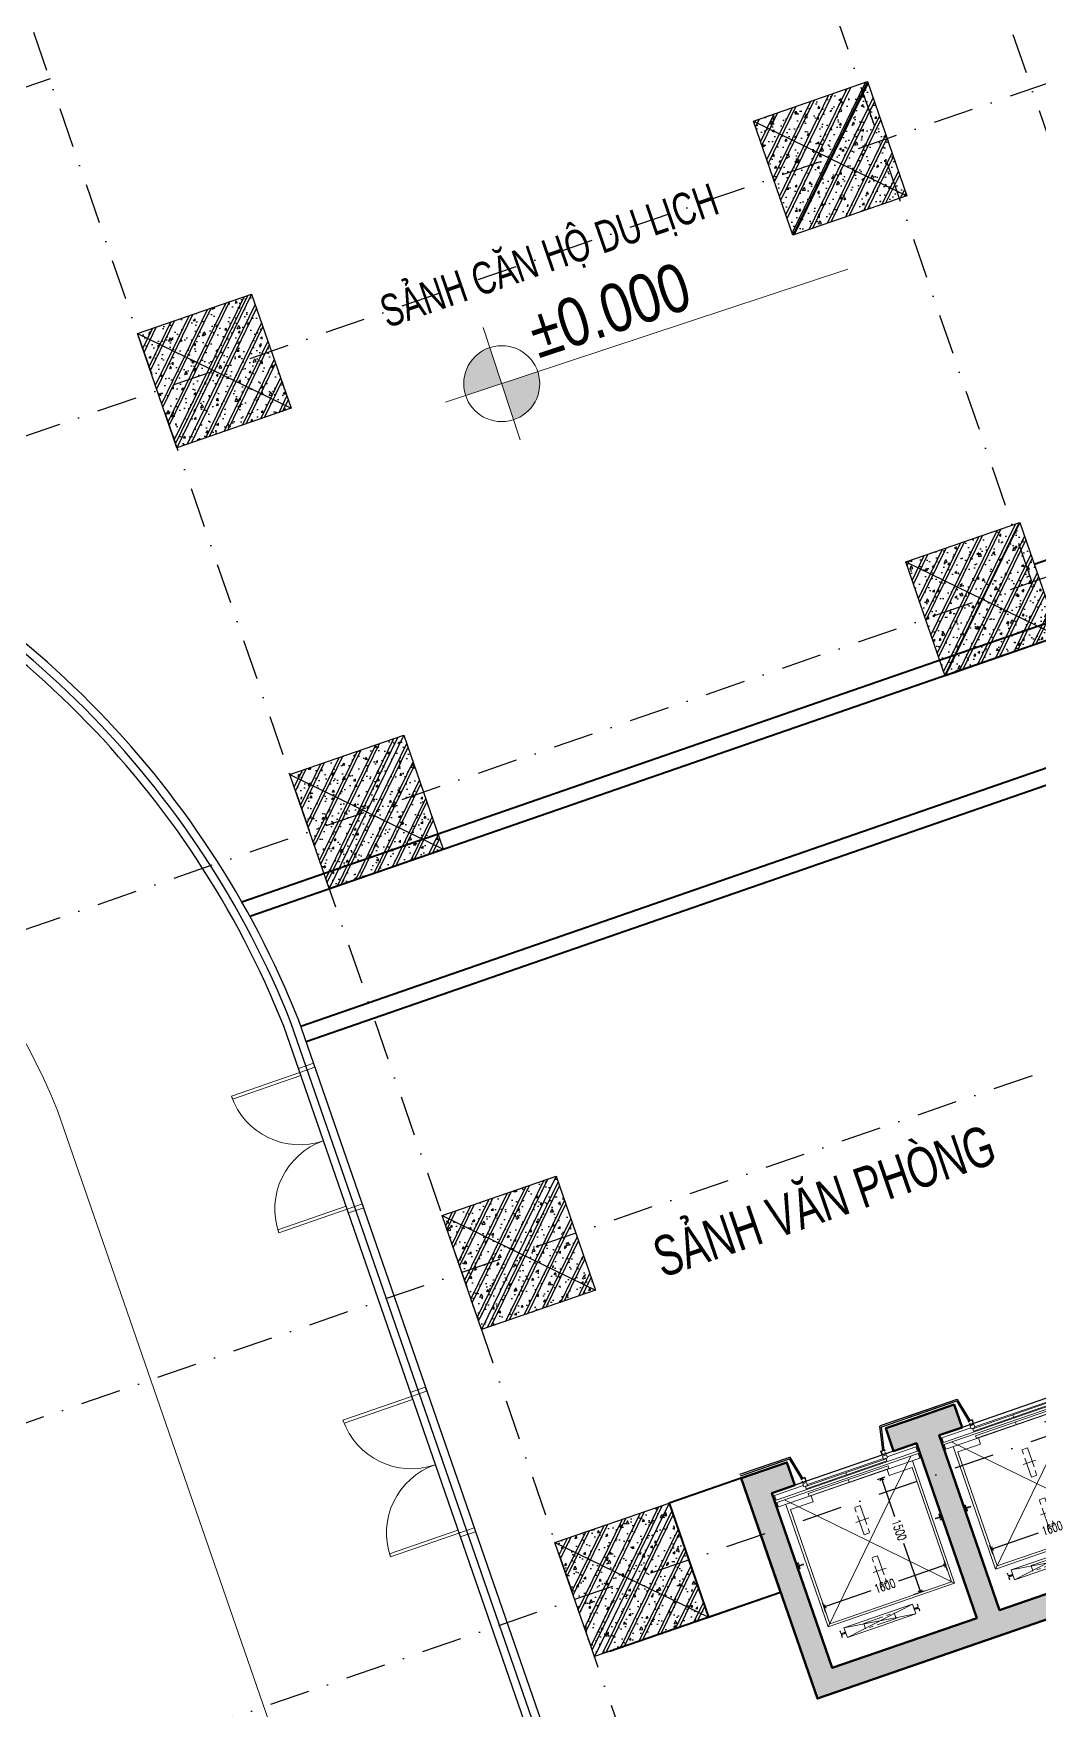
# Model space of a CAD drawing. Header units: millimetres. Extents: x -1534340 to 1713810, y -1348191 to 1114081.
# Drawn here: x 1502419 to 1514912, y -327559 to -306721 of the extents above; entities that cross this region are included whole.
import ezdxf
from ezdxf.enums import TextEntityAlignment as Align

# ---------------------------------------------------------------- set-up
doc = ezdxf.new("R2010")
doc.units = ezdxf.units.MM
doc.header["$LTSCALE"] = 100
doc.header["$PDMODE"] = 32
doc.header["$PDSIZE"] = 2.5
for name, pattern in [('xref.asix of  podium$0$xref.asix of  podium$0$DASHDOT', [1, 0.5, -0.25, 0, -0.25]), ('Xref.Asix of Basement B2$0$HIDDEN', [0.375, 0.25, -0.125]), ('Xref_ST_MBDV Cot vach 30.7.2022$0$CENTERX2', [4, 2.5, -0.5, 0.5, -0.5]), ('Xref_ST_MBDV Cot vach 30.7.2022$0$HIDDEN', [0.375, 0.25, -0.125]), ('Xref_ST_MBDV Cot vach 30.7.2022$0$PHANTOMX2', [5, 2.5, -0.5, 0.5, -0.5, 0.5, -0.5])]:
    doc.linetypes.add(name, pattern=pattern)
for name, color, linetype, lineweight in [('A-DOOR', 1, 'Continuous', 9), ('KT-Chu viet', 255, 'Continuous', 20), ('KT-Ghi chu', 26, 'Continuous', 15), ('KT-Net cat', 1, 'Continuous', 40), ('KT-Net thay', 7, 'Continuous', 15), ('ST_MBDV Cot vach 220805$0$Xref_ST_MBDV Cot vach 30.7.2022$0$KT-Net cot vach', 6, 'Continuous', 50), ('Xref_ST_MBDV Cot vach 30.7.2022$0$KT-Noi that', 36, 'Continuous', 9)]:
    doc.layers.add(name, color=color, linetype=linetype, lineweight=lineweight)
for name, color, linetype in [('A-GLAZ', 135, 'Continuous'), ('ccu12-Manh', 8, 'Continuous'), ('KT-Hatch', 251, 'Continuous'), ('KT-Kich thuoc', 9, 'Continuous'), ('TNG', 50, 'Continuous'), ('xref.asix of  podium$0$xref.asix of  podium$0$KC2-DIM', 251, 'Continuous'), ('xref.asix of  podium$0$xref.asix of  podium$0$KT-Kich thuoc', 9, 'Continuous'), ('xref.asix of  podium$0$xref.asix of  podium$0$KT-Luoi truc South Tower', 8, 'xref.asix of  podium$0$xref.asix of  podium$0$DASHDOT'), ('xref.asix of  podium$0$xref.asix of  podium$0$KT-Net cot vach', 6, 'Continuous'), ('Xref_ST_MBDV Cot vach 30.7.2022$0$KT-Net manh', 139, 'Continuous')]:
    doc.layers.add(name, color=color, linetype=linetype)
doc.layers.add('Xref.Asix of Basement B2$0$KT-Chi gioi XD', color=7, linetype='Xref.Asix of Basement B2$0$HIDDEN', true_color=0x0066cc)
doc.styles.add('font unicode ccu', font='arial.ttf')
doc.styles.add('Xref_ST_MBDV Cot vach 30.7.2022$0$Arial', font='arial.ttf', dxfattribs={"width": 0.7})
doc.styles.add('Xref_ST_MBDV Cot vach 30.7.2022$0$DIM', font='vnsimli.shx', dxfattribs={"width": 0.7})
doc.dimstyles.new('Xref_ST_MBDV Cot vach 30.7.2022$0$CCU 1-100 A1', dxfattribs={"dimscale": 100, "dimtxt": 2.2, "dimasz": 1, "dimexe": 1, "dimexo": 0, "dimgap": 1, "dimtad": 1, "dimdec": 0, "dimdsep": 46, "dimtxsty": 'Xref_ST_MBDV Cot vach 30.7.2022$0$DIM', "dimblk1": 'Xref_ST_MBDV Cot vach 30.7.2022$0$_ARCHTICK', "dimblk2": 'Xref_ST_MBDV Cot vach 30.7.2022$0$_ARCHTICK', "dimsah": 1, "dimcen": 0, "dimdle": 1, "dimclrd": 256, "dimclre": 256, "dimclrt": 31, "dimadec": 0, "dimazin": 0, "dimtfac": 1, "dimtdec": 0, "dimtix": 1, "dimtmove": 2, "dimatfit": 3, "dimldrblk": 'Xref_ST_MBDV Cot vach 30.7.2022$0$_ARCHTICK', "dimfxl": 8, "dimtolj": 1, "dimarcsym": 0})

# ---------------------------------------------------------------- blocks, each defined once
blk = doc.blocks.new('*U2802')
h = blk.add_hatch()
h.set_pattern_fill('VATLIEU04', color=250, scale=40, style=0, pattern_type=2)
h.set_pattern_definition([(49.99999999999999, (550, -550), (286.9040730403014, -25.10085399303804), [30, -330]), (355, (550, -550), (-55.50053344520001, 300.8768534800047), [24, -264]), (100.4514, (573.908672, -552.091736), (231.4037526856086, 275.7758168243814), [25.496076, -280.4568448]), (46.18420000000001, (550, -470), (426.8964194502578, -66.20760573160723), [45, -495]), (96.6356, (585.574698, -475.5173228), (373.8650822194813, 389.6471483601767), [38.2441152, -420.6852]), (351.1842, (550, -470), (373.8647780534509, 389.6474403701299), [36, -396]), (21, (590, -490), (238.7628208473847, -161.0475562661355), [30, -330]), (326.0000000000001, (590, -490), (97.32613276863269, 290.0600180187412), [24, -264]), (71.4514, (609.8968932, -503.4206424), (336.089051432596, 129.012198683981), [25.496076, -280.4568448]), (37.50000000000001, (550, -550), (4.863942126916267, 133.1575415325246), [0, -260.8, 0, -268, 0, -265]), (7.499999999999999, (550, -550), (105.2278149768594, 157.7646847529441), [0, -152.8, 0, -254.8, 0, -101]), (327.5, (460.8, -550), (213.5289744689636, -9.021948693751902), [0, -100, 0, -312, 0, -414]), (317.5, (420.8, -550), (233.2744677369545, 40.04199293292709), [0, -130, 0, -207.2, 0, -294]), (45, (550, -550), (-120.2081528017131, 120.2081528017131), []), (45, (550, -501), (-120.2081528017131, 120.2081528017131), [])])
h.paths.add_polyline_path([(-475, 475), (1025, 475), (1025, -1025), (-475, -1025)])
at = {"color": 6, "ltscale": 0.25}
blk.add_lwpolyline([(-475, 475), (1025, 475), (1025, -1025), (-475, -1025)], close=True, dxfattribs=at)
at = {"layer": 'Defpoints', "linetype": 'ByBlock', "ltscale": 30}
for p, q in [((1025, 475), (-475, -1025)), ((-475, 475), (1025, -1025))]:
    blk.add_line(p, q, dxfattribs=at)
blk = doc.blocks.new('xref.asix of  podium$0$xref.asix of  podium$0$MBCot-PN-flat-22')
at = {"layer": 'xref.asix of  podium$0$xref.asix of  podium$0$KT-Net cot vach', "rotation": 19.04713795399666}
for p in [(52528.3070806358, -8127.582378235413), (44871.77863357961, -10770.98449936137), (54421.11356029846, -13610.03471551579), (46764.58505200967, -16253.43685778172), (48657.39082273655, -21735.88943982054), (50060.67898756824, -25800.46596468042)]:
    blk.add_blockref('*U2802', p, dxfattribs=at)
blk = doc.blocks.new('xref.asix of  podium$0$xref.asix of  podium$0$Asix South Tower')
at = {"layer": 'xref.asix of  podium$0$xref.asix of  podium$0$KT-Luoi truc South Tower', "ltscale": 10}
for p, q in [((-61527.3740898408, 64693.74860747019), (-45306.53241187707, 17710.6071354025)), ((-63417.87490314804, 64041.0567392162), (-47197.03322518431, 17057.9152671484)), ((-72397.7537663579, 60940.77036500885), (-54303.13568301871, 8530.296362129506)), ((-37736.78259606101, 39354.25279267691), (-105450.5498458836, 15976.20623329247)), ((-63379.59196258523, 34838.60071623721), (-106788.5681758225, 19851.73290062346)), ((-37735.1456662789, 33218.88260197092), (-103274.1683006845, 10591.65765681572)), ((-47391.33219251409, 23749.16203775594), (-101381.3618817553, 5109.205298567424)), ((-45988.04467573389, 19684.58528915676), (-99978.07436427288, 1044.628550210968))]:
    blk.add_line(p, q, dxfattribs=at)
blk = doc.blocks.new('double door')
at = {"elevation": 1.315694793252246e-06}
for points in [[(550101.1788338679, 384064.7847221419), (550101.1788338679, 384014.7847221419), (549901.1788338684, 384014.7847221401), (549901.1788338684, 384064.7847221401)], [(549901.1788338684, 384014.7847221401), (549001.1788338684, 384014.7847221401), (549001.1788338684, 383974.7847221401), (549901.1788338684, 383974.7847221401)], [(549901.1788338684, 382214.7847221401), (549001.1788338684, 382214.7847221401), (549001.1788338684, 382254.7847221401), (549901.1788338684, 382254.7847221401)], [(550101.1788338679, 382164.7847221401), (550101.1788338679, 382214.7847221401), (549901.1788338684, 382214.7847221401), (549901.1788338684, 382164.7847221401)]]:
    blk.add_lwpolyline(points, close=True, dxfattribs=at)
at = {"color": 8}
for centre, start, end in [((549901.1788338684, 384014.7847221401, 1.315694793252246e-06), 180, 270), ((549901.1788338684, 382214.7847221401, 1.315694793252246e-06), 90, 180)]:
    blk.add_arc(centre, 900, start, end, dxfattribs=at)
blk = doc.blocks.new('Xref_ST_MBDV Cot vach 30.7.2022$0$_Open90')
at = {"color": 0, "linetype": 'ByBlock', "lineweight": -2}
for p, q in [((0, 0), (-1, 0)), ((-0.5, 0.5), (0, 0)), ((0, 0), (-0.5, -0.5))]:
    blk.add_line(p, q, dxfattribs=at)
blk = doc.blocks.new('*D185')
at = {"layer": 'Defpoints', "color": 5, "transparency": 16777216}
for p, q in [((-2230.006080747058, 1494.255069668558), (-2230.006080747058, 1595.840436880921)), ((-2180.006080747058, 1545.840436880921), (-1728.427059650542, 1545.840436880921)), ((-780.0060807470581, 1545.840436880921), (-1371.760392983876, 1545.840436880921)), ((-730.0060807470581, 1457.189424305085), (-730.0060807470581, 1595.840436880921))]:
    blk.add_line(p, q, dxfattribs=at)
at = {"layer": 'Defpoints', "color": 0, "transparency": 16777216}
for p in [(-2230.006080747058, 1545.840436880921), (-2230.006080747058, 1494.255069668558), (-730.0060807470581, 1457.189424305085)]:
    blk.add_point(p, dxfattribs=at)
at = {"layer": 'Defpoints', "color": 5, "transparency": 16777216, "xscale": 50, "yscale": 50, "zscale": 50, "rotation": 180}
blk.add_blockref('Xref_ST_MBDV Cot vach 30.7.2022$0$_Open90', (-2230.006080747058, 1545.840436880921), dxfattribs=at)
at = {"layer": 'Defpoints', "color": 5, "transparency": 16777216, "xscale": 50, "yscale": 50, "zscale": 50}
blk.add_blockref('Xref_ST_MBDV Cot vach 30.7.2022$0$_Open90', (-730.0060807470581, 1545.840436880921), dxfattribs=at)
at = {"layer": 'Defpoints', "color": 5, "transparency": 16777216, "insert": (-1550.093726317209, 1545.840436880921), "char_height": 110, "attachment_point": 5, "style": 'Xref_ST_MBDV Cot vach 30.7.2022$0$DIM'}
blk.add_mtext('\\A1;1500', dxfattribs=at)
blk = doc.blocks.new('Xref_ST_MBDV Cot vach 30.7.2022$0$_ARCHTICK')
at = {"color": 0, "linetype": 'ByBlock', "const_width": 0.15}
blk.add_lwpolyline([(-0.5, -0.5), (0.5, 0.5)], dxfattribs=at)
blk = doc.blocks.new('*D186')
at = {"layer": 'Defpoints', "color": 5, "transparency": 16777216}
for p, q in [((-879.0568600945994, 1950.002331897217), (-1000.172690610198, 1950.002331897217)), ((-950.1726906101984, 1900.002331897217), (-950.1726906101983, 1328.335665230491)), ((-950.1726906101981, 400.0023318972127), (-950.1726906101982, 971.6689985638246)), ((-879.0568600945994, 350.0023318972127), (-1000.172690610198, 350.0023318972126))]:
    blk.add_line(p, q, dxfattribs=at)
at = {"layer": 'Defpoints', "color": 0, "transparency": 16777216}
for p in [(-879.0568600945994, 1950.002331897217), (-950.1726906101981, 350.0023318972126), (-879.0568600945994, 350.0023318972127)]:
    blk.add_point(p, dxfattribs=at)
at = {"layer": 'Defpoints', "color": 5, "transparency": 16777216, "xscale": 50, "yscale": 50, "zscale": 50}
for p, rotation in [((-950.1726906101984, 1950.002331897217), 90), ((-950.1726906101981, 350.0023318972126), 270)]:
    blk.add_blockref('Xref_ST_MBDV Cot vach 30.7.2022$0$_Open90', p, dxfattribs=dict(at, rotation=rotation))
at = {"layer": 'Defpoints', "color": 5, "transparency": 16777216, "insert": (-950.1726906088297, 1150.002331897158), "char_height": 110, "attachment_point": 5, "rotation": 90, "style": 'Xref_ST_MBDV Cot vach 30.7.2022$0$DIM'}
blk.add_mtext('\\A1;1600', dxfattribs=at)
blk = doc.blocks.new('CAODOSAN')
at = {"layer": 'KT-Ghi chu'}
h = blk.add_hatch(color=256, dxfattribs=at)
edge = h.paths.add_edge_path()
edge.add_ellipse((285.6850406125149, -3.80005304471811e-07), major_axis=(129.8634625370013, 129.8634625370011), ratio=0.9999999999999899, start_angle=44.9999998814438, end_angle=134.9999998813966)
edge.add_line((102.0303713485678, 7.198464396947074e-11), (285.6850409924683, 7.198464396947074e-11))
edge.add_line((285.6850409924955, 7.198464396947074e-11), (285.6850409924955, 183.6546703091347))
h = blk.add_hatch(color=256, dxfattribs=at)
edge = h.paths.add_edge_path()
edge.add_ellipse((285.6850409923988, 2.653098164596948e-10), major_axis=(129.863461730703, 129.8634617307028), ratio=0.9999999999999736, start_angle=225.0000000000234, end_angle=314.9999999999766)
edge.add_line((469.3397091160174, 7.198464396947074e-11), (285.685040992488, 7.198464396947074e-11))
edge.add_line((285.6850409924955, 7.198464396947074e-11), (285.6850409924955, -183.6546695488059))
for p, q in [((285.6850409924955, 285.6850424495908), (285.6850409924955, -285.6850416893406)), ((2047.398353040914, -2.467794227564132e-11), (-3.922195901395753e-12, -5.122957143633036e-13))]:
    blk.add_line(p, q, dxfattribs=at)
blk.add_circle((285.6850409924955, -5.122957143633036e-13), 183.654668427603, dxfattribs=at)
at = {"color": 3, "style": 'font unicode ccu', "width": 0.7}
blk.add_attdef('FL', (493.4913500682596, 47.11205713439631), '', height=300, dxfattribs=at)
at = {"color": 1, "style": 'font unicode ccu', "width": 0.7}
blk.add_attdef('SL', (489.7535818391043, -336.6225900671961), '', height=300, dxfattribs=at)
blk = doc.blocks.new('Xref_ST_MBDV Cot vach 30.7.2022$0$TM 1000kg')
at = {"layer": 'Xref_ST_MBDV Cot vach 30.7.2022$0$KT-Net manh'}
for p, q in [((-2849.992175524749, 2500.000000000007), (-2849.992175524298, 1742.237188449821)), ((-2831.992175524923, 2500.000000000007), (-2831.992175524298, 1754.380282491551)), ((-2849.992175524298, 1742.237188449821), (-2846.992175522784, 1742.237188449821)), ((-2846.992175522784, 1742.237188449821), (-2846.992175522784, 1739.237188449821)), ((-2550.006080747044, 1674.237188449821), (-2846.992175522784, 1739.237188449821)), ((-2550.006080747044, 1692.663264479774), (-2831.992175524298, 1754.380282491551)), ((-2499.992175525869, 1800.000000000007), (-2500.000000003725, 500.0000000000073)), ((-2550.006080747044, 625.7628115501939), (-2846.992175522784, 560.7628115501939)), ((-2849.992175524298, 557.7628115501939), (-2846.992175522784, 557.7628115501939)), ((-2849.992175524705, -99.9999999999909), (-2849.992175524298, 557.7628115501939)), ((-2846.992175522784, 557.7628115501939), (-2846.992175522784, 560.7628115501939)), ((-2550.006080747044, 607.3367355202427), (-2831.992175524298, 545.6197175084671)), ((-2831.992175524851, -99.99999999998909), (-2831.992175524298, 545.6197175084671))]:
    blk.add_line(p, q, dxfattribs=at)
at = {"layer": 'Xref_ST_MBDV Cot vach 30.7.2022$0$KT-Net manh', "const_width": 2}
for points in [[(-2846.992175522784, 1742.237188449821), (-2831.992175524298, 1754.380282491551)], [(-2846.992175522784, 557.7628115501939), (-2831.992175524298, 545.6197175084671)]]:
    blk.add_lwpolyline(points, dxfattribs=at)
at = {"layer": 'Xref_ST_MBDV Cot vach 30.7.2022$0$KT-Net manh', "ltscale": 2}
for points in [[(-2510.006080747044, 1700.002331897216), (-2500.006080747044, 1700.002331897216), (-2500.006080747044, 1650.002331897216), (-2550.006080747044, 1650.002331897216), (-2550.006080747044, 1700.002331897216), (-2540.006080747044, 1700.002331897216), (-2540.006080747044, 1690.002331897216), (-2541.60608074702, 1690.002331897216), (-2541.60608074702, 1698.402331897356), (-2548.406080747067, 1698.402331897356), (-2548.406080747067, 1651.602331897309), (-2501.60608074702, 1651.602331897309), (-2501.60608074702, 1698.402331897356), (-2508.406080747067, 1698.402331897356), (-2508.406080747067, 1690.002331897216), (-2510.006080747044, 1690.002331897216)], [(-2510.006080747044, 599.9976681027983), (-2500.006080747044, 599.9976681027983), (-2500.006080747044, 649.9976681027983), (-2550.006080747044, 649.9976681027983), (-2550.006080747044, 599.9976681027983), (-2540.006080747044, 599.9976681027983), (-2540.006080747044, 609.9976681027983), (-2541.60608074702, 609.9976681027983), (-2541.60608074702, 601.5976681026586), (-2548.406080747067, 601.5976681026586), (-2548.406080747067, 648.3976681027052), (-2501.60608074702, 648.3976681027052), (-2501.60608074702, 601.5976681026586), (-2508.406080747067, 601.5976681026586), (-2508.406080747067, 609.9976681027983), (-2510.006080747044, 609.9976681027983)]]:
    blk.add_lwpolyline(points, close=True, dxfattribs=at)
at = {"layer": 'Xref_ST_MBDV Cot vach 30.7.2022$0$KT-Noi that', "linetype": 'Continuous', "ltscale": 2}
for p, q in [((-2460.006080747058, 2080.002331897216), (-2460.006080747058, 1700.002331897216)), ((-2400.006080747058, 2080.002331897216), (-2460.006080747058, 2080.002331897216)), ((-2400.006080747058, 220.0023318972126), (-2400.006080747058, 2080.002331897216)), ((-2370.006080747058, 220.0023318972126), (-2370.006080747058, 2080.002331897216)), ((-2370.006080747058, 2080.002331897216), (-2310.006080747058, 2080.002331897216)), ((-2310.006080747058, 220.0023318972126), (-2310.006080747058, 2080.002331897216)), ((-2310.006080747058, 1981.002331897216), (-700.0060807470581, 1981.002331897216)), ((-2230.006080747058, 1950.002331897216), (-730.0060807470581, 1950.002331897216)), ((-2230.006080747058, 1950.002331897216), (-2230.006080747058, 1650.002331897216)), ((-730.0060807470581, 1950.002331897216), (-730.0060807470581, 350.0023318972126)), ((-700.0060807470581, 1981.002331897216), (-700.0060807470581, 319.0023318972126)), ((-2441.259975502442, 620.0023318972162), (-2441.259975502442, 1680.002331897216)), ((-2411.006080747058, 1680.002331897216), (-2441.259975502442, 1680.002331897216)), ((-2411.006080747058, 620.0023318972162), (-2411.006080747058, 1680.002331897216)), ((-2348.006080747058, 625.0023318972162), (-2348.006080747058, 1675.002331897216)), ((-2348.006080747058, 1675.002331897216), (-2314.006080747058, 1675.002331897216)), ((-2314.006080747058, 625.0023318972162), (-2314.006080747058, 1675.002331897216)), ((-2455.006080747058, 650.0023318972162), (-2455.006080747058, 1650.002331897216)), ((-2310.006080747058, 1650.002331897216), (-2230.006080747058, 1650.002331897216)), ((-2411.006080747058, 1150.002331897216), (-2441.259975502428, 1150.002331897216)), ((-2314.006080747058, 1150.002331897216), (-2348.006080747058, 1150.002331897216)), ((-2310.006080747058, 650.0023318972162), (-2230.006080747058, 650.0023318972162)), ((-2230.006080747058, 350.0023318972126), (-2230.006080747058, 650.0023318972162)), ((-2460.006080747058, 220.0023318972126), (-2460.006080747058, 600.0023318972162)), ((-2411.006080747058, 620.0023318972162), (-2441.259975502442, 620.0023318972162)), ((-2348.006080747058, 625.0023318972162), (-2314.006080747058, 625.0023318972162)), ((-2400.006080747058, 220.0023318972126), (-2460.006080747058, 220.0023318972126)), ((-2370.006080747058, 220.0023318972126), (-2310.006080747058, 220.0023318972126)), ((-2310.006080747058, 319.0023318972126), (-700.0060807470581, 319.0023318972126)), ((-2230.006080747058, 350.0023318972126), (-730.0060807470581, 350.0023318972126))]:
    blk.add_line(p, q, dxfattribs=at)
at = {"layer": 'Xref_ST_MBDV Cot vach 30.7.2022$0$KT-Noi that', "linetype": 'Xref_ST_MBDV Cot vach 30.7.2022$0$HIDDEN', "ltscale": 500}
for p, q in [((-2370.006080747058, 1981.002331897216), (-700.0060807470581, 319.0023318972126)), ((-2370.006080747058, 319.0023318972126), (-700.0060807470581, 1981.002331897216)), ((-495.0060807470581, 1400.002331897216), (-625.0060807470581, 500.0023318972162)), ((-495.0060807470581, 500.0023318972162), (-625.0060807470581, 1400.002331897216))]:
    blk.add_line(p, q, dxfattribs=at)
at = {"layer": 'Xref_ST_MBDV Cot vach 30.7.2022$0$KT-Noi that', "linetype": 'Continuous'}
for p, q in [((-1572.506080747058, 2077.002331897216), (-1572.506080747058, 2082.002331897216)), ((-1572.506080747058, 2082.002331897216), (-1535.006080747058, 2082.002331897216)), ((-1569.506080747058, 2074.002331897216), (-1540.066080747114, 2070.902331897239)), ((-1540.006080747058, 2021.002331897216), (-1540.006080747058, 2050.002331897216)), ((-1539.006080747058, 2020.002331897216), (-1535.006080747058, 2020.002331897216)), ((-1537.066080747114, 2054.123071325659), (-1537.066080747114, 2067.902331897239)), ((-1497.506080747058, 2082.002331897216), (-1535.006080747058, 2082.002331897216)), ((-1531.006080747058, 2020.002331897216), (-1535.006080747058, 2020.002331897216)), ((-1532.946080747002, 2054.123071325659), (-1532.946080747002, 2067.902331897239)), ((-1530.006080747058, 2021.002331897216), (-1530.006080747058, 2050.002331897216)), ((-1500.506080747058, 2074.002331897216), (-1529.946080747002, 2070.902331897239)), ((-1497.506080747058, 2077.002331897216), (-1497.506080747058, 2082.002331897216)), ((-603.5060807470581, 1460.002341897176), (-574.406080746965, 1460.002341897176)), ((-603.5060807470581, 1456.802341897223), (-603.5060807470581, 1460.002341897176)), ((-516.5060807470581, 1460.002341897176), (-545.6060807471513, 1460.002341897176)), ((-516.5060807470581, 1456.802341897223), (-516.5060807470581, 1460.002341897176)), ((-603.5060807470581, 1456.802341897223), (-574.406080746965, 1456.802341897223)), ((-568.2060807470116, 1406.202341897246), (-568.2060807470116, 1450.602341897153)), ((-565.0060807470581, 1406.202341897246), (-565.0060807470581, 1450.602341897153)), ((-558.0060807470581, 1403.202341897246), (-562.0060807470581, 1403.202341897246)), ((-558.0060807470581, 1400.002341897176), (-562.0060807470581, 1400.002341897176)), ((-555.0060807470581, 1406.202341897246), (-555.0060807470581, 1450.602341897153)), ((-551.8060807471047, 1406.202341897246), (-551.8060807471047, 1450.602341897153)), ((-516.5060807470581, 1456.802341897223), (-545.6060807471513, 1456.802341897223)), ((-603.5060807470581, 443.2023218972099), (-574.406080746965, 443.2023218972099)), ((-603.5060807470581, 440.0023218971401), (-574.406080746965, 440.0023218971401)), ((-568.2060807470116, 493.8023218971866), (-568.2060807470116, 449.4023218972798)), ((-565.0060807470581, 493.8023218971866), (-565.0060807470581, 449.4023218972798)), ((-558.0060807470581, 500.0023218971401), (-562.0060807470581, 500.0023218971401)), ((-558.0060807470581, 496.8023218971866), (-562.0060807470581, 496.8023218971866)), ((-555.0060807470581, 493.8023218971866), (-555.0060807470581, 449.4023218972798)), ((-551.8060807471047, 493.8023218971866), (-551.8060807471047, 449.4023218972798)), ((-516.5060807470581, 443.2023218972099), (-545.6060807471513, 443.2023218972099)), ((-516.5060807470581, 440.0023218971401), (-545.6060807471513, 440.0023218971401)), ((-1572.506080747058, 223.0023318972126), (-1572.506080747058, 218.0023318972126)), ((-1572.506080747058, 218.0023318972126), (-1535.006080747058, 218.0023318972126)), ((-1569.506080747058, 226.0023318972126), (-1540.066080747114, 229.1023318971893)), ((-1540.006080747058, 279.0023318972126), (-1540.006080747058, 250.0023318972126)), ((-1539.006080747058, 280.0023318972126), (-1535.006080747058, 280.0023318972126)), ((-1537.066080747114, 245.8815924687697), (-1537.066080747114, 232.1023318971893)), ((-1531.006080747058, 280.0023318972126), (-1535.006080747058, 280.0023318972126)), ((-1497.506080747058, 218.0023318972126), (-1535.006080747058, 218.0023318972126)), ((-1532.946080747002, 245.8815924687697), (-1532.946080747002, 232.1023318971893)), ((-1530.006080747058, 279.0023318972126), (-1530.006080747058, 250.0023318972126)), ((-1500.506080747058, 226.0023318972126), (-1529.946080747002, 229.1023318971893)), ((-1497.506080747058, 223.0023318972126), (-1497.506080747058, 218.0023318972126))]:
    blk.add_line(p, q, dxfattribs=at)
at = {"layer": 'Xref_ST_MBDV Cot vach 30.7.2022$0$KT-Noi that', "linetype": 'Xref_ST_MBDV Cot vach 30.7.2022$0$CENTERX2'}
for p, q in [((-1815.006080747058, 1236.002331897216), (-1815.006080747058, 1066.653990867846)), ((-1155.006080747058, 1236.002331897216), (-1155.006080747058, 1066.653990867846))]:
    blk.add_line(p, q, dxfattribs=at)
at = {"layer": 'Xref_ST_MBDV Cot vach 30.7.2022$0$KT-Noi that', "linetype": 'Continuous', "ltscale": 2}
for points in [[(-2485.00608074879, 1700.002331897216), (-2445.00608074879, 1700.002331897216), (-2445.00608074879, 1650.002331897216), (-2485.00608074879, 1650.002331897216)], [(-495.0060807470581, 1400.002331897216), (-625.0060807470581, 1400.002331897216), (-625.0060807470581, 500.0023318972162), (-495.0060807470581, 500.0023318972162)], [(-2485.00608074879, 600.0023318972162), (-2445.00608074879, 600.0023318972162), (-2445.00608074879, 650.0023318972162), (-2485.00608074879, 650.0023318972162)]]:
    blk.add_lwpolyline(points, close=True, dxfattribs=at)
at = {"layer": 'Xref_ST_MBDV Cot vach 30.7.2022$0$KT-Noi that', "linetype": 'Xref_ST_MBDV Cot vach 30.7.2022$0$PHANTOMX2'}
for points in [[(-1635.006080747058, 1186.002331897216), (-1635.006080747058, 1114.002331897333), (-1995.006080747058, 1114.002331897333), (-1995.006080747058, 1186.002331897216)], [(-975.0060807470581, 1186.002331897216), (-975.0060807470581, 1114.002331897333), (-1335.006080747058, 1114.002331897333), (-1335.006080747058, 1186.002331897216)], [(-524.0060807470581, 1150.002331897216), (-524.0060807470581, 750.0023318972162), (-596.0060807470581, 750.0023318972162), (-596.0060807470581, 1150.002331897216)]]:
    blk.add_lwpolyline(points, close=True, dxfattribs=at)
at = {"layer": 'Xref_ST_MBDV Cot vach 30.7.2022$0$KT-Noi that', "linetype": 'Continuous'}
for centre, radius, start, end in [((-1569.506080747058, 2077.002331897216), 3, 180, 270), ((-1540.066080747114, 2067.902331897239), 3, 0, 90), ((-1542.280197382381, 2054.7339947371), 5.24978472904255, 295.6697211345437, 353.3172836214693), ((-1539.006080747058, 2021.002331897216), 1, 180, 270), ((-1529.946080747002, 2067.902331897239), 3, 90, 180), ((-1527.731964111736, 2054.7339947371), 5.24978472904255, 186.6827163785307, 244.3302788654563), ((-1531.006080747058, 2021.002331897216), 1, 270, 0), ((-1500.506080747058, 2077.002331897216), 3, 270, 0), ((-574.406080746965, 1450.602341897153), 9.399999999997844, 0, 90), ((-545.6060807471513, 1450.602341897153), 9.400000000001475, 90, 180), ((-574.406080746965, 1450.602341897153), 6.19999999999734, 0, 90), ((-562.0060807470581, 1406.202341897246), 6.20000000000076, 180, 270), ((-562.0060807470581, 1406.202341897246), 2.999999999999834, 180, 270), ((-558.0060807470581, 1406.202341897246), 3.000000000000045, 270, 0), ((-558.0060807470581, 1406.202341897246), 6.19999999999713, 270, 0), ((-545.6060807471513, 1450.602341897153), 6.200000000004374, 90, 180), ((-574.406080746965, 449.4023218972798), 6.19999999999734, 270, 0), ((-574.406080746965, 449.4023218972798), 9.399999999997844, 270, 0), ((-562.0060807470581, 493.8023218971866), 6.20000000000076, 90, 180), ((-562.0060807470581, 493.8023218971866), 2.999999999999834, 90, 180), ((-558.0060807470581, 493.8023218971866), 6.19999999999713, 0, 90), ((-558.0060807470581, 493.8023218971866), 3.000000000000045, 0, 90), ((-545.6060807471513, 449.4023218972798), 9.400000000001475, 180, 270), ((-545.6060807471513, 449.4023218972798), 6.200000000004374, 180, 270), ((-1569.506080747058, 223.0023318972126), 3, 90, 180), ((-1540.066080747114, 232.1023318971893), 3, 270, 0), ((-1539.006080747058, 279.0023318972126), 1, 90, 180), ((-1542.280197382381, 245.2706690573286), 5.24978472904255, 6.682716378530666, 64.33027886545624), ((-1527.731964111736, 245.2706690573286), 5.24978472904255, 115.6697211345438, 173.3172836214693), ((-1529.946080747002, 232.1023318971893), 3, 180, 270), ((-1531.006080747058, 279.0023318972126), 1, 0, 90), ((-1500.506080747058, 223.0023318972126), 3, 0, 90)]:
    blk.add_arc(centre, radius, start, end, dxfattribs=at)
at = {"layer": 'Defpoints', "color": 5}
for base, p1, p2, angle, picture, middle in [((-950.1726906101981, 350.0023318972126), (-879.056860094599, 1950.002331897216), (-879.056860094599, 350.0023318972126), 90, '*D186', (-950.1726906088297, 1150.002331897158)), ((-2230.006080747058, 1545.840436880921), (-730.0060807470581, 1457.189424305085), (-2230.006080747058, 1494.255069668558), 180, '*D185', (-1550.093726317209, 1545.840436880921))]:
    dim = blk.add_linear_dim(base=base, p1=p1, p2=p2, angle=angle, dimstyle='Xref_ST_MBDV Cot vach 30.7.2022$0$CCU 1-100 A1', override={"dimscale": 50, "dimblk1": 'Xref_ST_MBDV Cot vach 30.7.2022$0$_Open90', "dimblk2": 'Xref_ST_MBDV Cot vach 30.7.2022$0$_Open90', "dimclrd": 5, "dimclre": 5, "dimclrt": 5, "dimlwd": 65535, "dimlwe": 65535}, dxfattribs=at)
    dim.commit()
    dim.dimension.update_dxf_attribs({"geometry": picture, "text_midpoint": middle, "dimtype": 128})
blk = doc.blocks.new('of lift 2')
at = {"layer": 'Xref_ST_MBDV Cot vach 30.7.2022$0$KT-Noi that', "rotation": 0.000344853501118225}
for p in [(214313.775976256, 35571.96171643957), (214313.775976256, 33371.96171643957)]:
    blk.add_blockref('Xref_ST_MBDV Cot vach 30.7.2022$0$TM 1000kg', p, dxfattribs=at)
blk = doc.blocks.new('312')
at = {"layer": 'KT-Hatch'}
h = blk.add_hatch(dxfattribs=at)
h.set_pattern_fill('BTCT', color=256, scale=40, angle=-70.9528620460035)
h.set_pattern_definition([(339.0471379539965, (1498157.414189198, -349580.5233732386), (69.90338528047701, -279.3877533547662), [29.9999999999999, -329.9999999999984]), (284.0471379539965, (1498157.414189198, -349580.5233732386), (266.2915946709811, 150.6518396180941), [23.99999999999998, -263.9999999999996]), (29.49853795399646, (1498163.23947279, -349603.8056847079), (336.1948768307957, -128.7361747717526), [25.49607599999999, -280.4568447999998]), (335.2313379539966, (1498233.03422173, -349554.4156985075), (76.73314454503657, -425.1305970221304), [45, -495]), (25.6827379539964, (1498239.42862816, -349589.8432521215), (490.3234749361438, -226.2363583837528), [38.24411519999997, -420.6851999999998]), (280.2313379539964, (1498233.03422173, -349554.4156985075), (490.3236516953235, -226.2359755744279), [35.99999999999994, -395.9999999999995]), (310.0471379539965, (1498227.183050963, -349598.7526334563), (-74.31099224333833, -278.2478686892407), [30, -330]), (255.0471379539965, (1498227.183050963, -349598.7526334563), (305.9413376994765, 2.662340959559032), [24, -264]), (0.4985379539964845, (1498220.990453473, -349621.9399519253), (231.6301287124563, -275.5857060422185), [25.496076, -280.4568447999999]), (326.5471379539965, (1498157.414189198, -349580.5233732386), (127.4545480190627, 38.85777900570818), [0, -260.7999999999999, 0, -267.9999999999999, 0, -264.9999999999999]), (296.5471379539965, (1498157.414189198, -349580.5233732386), (183.4678019936752, -47.98077147784922), [0, -152.8, 0, -254.8, 0, -101]), (256.5471379539965, (1498128.304131872, -349496.2070369655), (61.15631196729443, -204.7826262224386), [0, -99.99999999999964, 0, -311.9999999999986, 0, -413.9999999999986]), (246.5471379539965, (1498115.250294507, -349458.3970206996), (113.9778841873155, -207.4352439007965), [0, -129.9999999999993, 0, -207.1999999999993, 0, -293.9999999999987]), (334.0471379539965, (1498157.414189198, -349580.5233732386), (65.64473241281162, 134.8731593255321), []), (334.0471379539965, (1498180.490331462, -349647.3626703726), (65.64473241281162, 134.8731593255321), [])])
h.paths.add_polyline_path([(1516606.480548, -325889.6288575566), (1515660.077338996, -323148.4026782732), (1515092.927095008, -323344.2102387566), (1515190.830875248, -323627.7853607514), (1515474.405997243, -323529.8815805097), (1516225.001645763, -325703.9575158034), (1514429.025873129, -326324.0147906677), (1513678.430224609, -324149.938855374), (1513962.005346604, -324052.0350751323), (1513864.101566362, -323768.4599531374), (1513296.951322373, -323964.2675136209), (1513013.376200378, -324062.1712938626), (1513111.279980619, -324345.7464158575), (1513394.855102614, -324247.8426356157), (1514145.450751134, -326421.9185709094), (1512349.474978501, -327041.9758457736), (1511598.87932998, -324867.89991048), (1511882.454451975, -324769.9961302383), (1511784.550671734, -324486.4210082435), (1511217.400427744, -324682.2285687269), (1512163.803636747, -327423.4547480101)])
at = {"layer": 'A-GLAZ', "elevation": -0.0003900927901394197}
for points in [[(1549381.671782451, -324451.9051583611), (1549381.671782451, -326351.9051569352), (1564094.889190754, -326351.9051569353), (1564841.607296713, -329815.5613203601, -0.4508459645649955), (1560035.895455955, -335451.9048447938), (1514900.386795966, -335451.9048447938, -0.3269245432215398), (1510225.339864169, -332020.3248463987), (1505717.224980614, -318992.9209985397, 0.4276918106004188), (1489946.169812741, -312619.6470241706), (1483985.984335237, -314675.9625780935)], [(1549481.671782451, -324551.9051583385), (1549481.671782451, -326251.9051569352), (1564175.628011929, -326251.9051569353), (1564940.108642664, -329797.9528921274, -0.4511126140275254), (1560036.774223511, -335551.9048447938), (1514900.324496042, -335551.9048447938, -0.3268516886257801), (1510130.390886214, -332051.7344377858), (1505623.465760334, -319027.7687129787, 0.4277510049414529), (1489983.146421403, -312712.6740344323), (1484018.61892988, -314770.4876207563)], [(1549581.671782451, -324651.9051583159), (1549581.671782451, -326151.9051569352), (1564256.366833104, -326151.9051569353), (1565038.602605558, -329780.3102175434, -0.4513714951595503), (1560037.644318549, -335651.9048447938), (1514900.262814992, -335651.9048447938, -0.3267809868965265), (1510035.446352423, -332083.1568717702), (1505529.709731905, -319062.6256511278, 0.427810969143063), (1490020.141813903, -312805.6945641076), (1484051.253524524, -314865.012663419)]]:
    blk.add_lwpolyline(points, format="xyb", dxfattribs=at)
at = {"layer": 'KT-Net cat'}
blk.add_line((1518309.497991745, -312130.5517102936, 2.875239268914373e-09), (1514859.337264963, -313321.7132452597), dxfattribs=at)
at = {"layer": 'KT-Net cat', "elevation": 2.260067749225326e-10}
for points in [[(1505008.011845921, -317517.5782859895), (1516801.173682183, -313431.3175939585)], [(1505107.01308379, -317694.9405425845), (1516866.653207634, -313620.2949252627)], [(1505741.350573544, -319062.6383527506), (1515652.442664408, -315628.5036746811)], [(1505806.754928049, -319251.6417303419), (1515528.944858553, -315882.9605314356)]]:
    blk.add_lwpolyline(points, dxfattribs=at)
at = {"layer": 'KT-Net cat'}
blk.add_lwpolyline([(1509580.766841213, -326834.1538695116), (1511706.919322419, -326100.1037032366), (1512163.803631319, -327423.454274661), (1516606.480542182, -325889.628383079), (1516149.596233331, -324566.2778117962), (1520166.910579563, -323179.3075539505), (1520381.670747502, -323801.3534103392), (1520381.670747502, -335751.9059403552)], dxfattribs=at)
at = {"layer": 'KT-Net cat', "elevation": 4.533720279507906e-09}
blk.add_lwpolyline([(1511217.400421622, -324682.2280956175), (1510319.412428201, -324992.2567700308), (1510808.931328822, -326410.1323783104), (1511706.919322527, -326100.1037035482)], close=True, dxfattribs=at)
at = {"layer": 'KT-Net thay', "elevation": -0.0003900927901394197}
blk.add_lwpolyline([(1470356.476802851, -317725.3143442814, 0.2439045336676132), (1477913.274494101, -320152.917462443), (1491140.185690091, -315592.797541359, -0.4300753487524684), (1502718.758598704, -320113.3322832688), (1506207.586487217, -330195.2337062185, 0.2618070915274689), (1514900.262814992, -335651.9048447938)], format="xyb", dxfattribs=at)
at = {"layer": 'ST_MBDV Cot vach 220805$0$Xref_ST_MBDV Cot vach 30.7.2022$0$KT-Net cot vach', "elevation": 5.81698447265444e-10}
blk.add_lwpolyline([(1516606.480548, -325889.6288575566), (1515660.077338996, -323148.4026782732), (1515092.927095008, -323344.2102387566), (1515190.830875248, -323627.7853607514), (1515474.405997243, -323529.8815805097), (1516225.001645763, -325703.9575158034), (1514429.025873129, -326324.0147906677), (1513678.430224609, -324149.938855374), (1513962.005346604, -324052.0350751323), (1513864.101566362, -323768.4599531374), (1513296.951322373, -323964.2675136209), (1513013.376200378, -324062.1712938626), (1513111.279980619, -324345.7464158575), (1513394.855102614, -324247.8426356157), (1514145.450751134, -326421.9185709094), (1512349.474978501, -327041.9758457736), (1511598.87932998, -324867.89991048), (1511882.454451975, -324769.9961302383), (1511784.550671734, -324486.4210082435), (1511217.400427744, -324682.2285687269), (1512163.803636747, -327423.4547480101)], close=True, dxfattribs=at)
at = {"layer": 'Xref.Asix of Basement B2$0$KT-Chi gioi XD', "lineweight": 13, "ltscale": 100, "elevation": 5.81698447265444e-10, "flags": 128}
blk.add_lwpolyline([(1536926.640264262, -198350.2424992273), (1532230.491302837, -180477.3544005106), (1529880.439225305, -179665.453135843), (1520946.555464734, -186436.7923930833), (1497442.727665294, -204368.8174399087), (1473775.210144748, -221476.816780443, 0.6848770391189095), (1504207.768946995, -335272.7658475587), (1524578.328159441, -337428.6246088693), (1563007.448297967, -336214.0549381921), (1565857.79611658, -332567.4481481264)], format="xyb", close=True, dxfattribs=at)
at = {"layer": 'A-DOOR', "color": 250, "xscale": -1, "rotation": 199.1276333201553}
for p in [(860945.3808353585, -138712.7284583441, -0.0003914084884749502), (862333.2324820054, -142740.795095835, -0.0003914084854344769)]:
    blk.add_blockref('double door', p, dxfattribs=at)
at = {"layer": 'KT-Kich thuoc'}
ref = blk.add_blockref('CAODOSAN', (1507542.29838351, -311305.0875882977), dxfattribs=dict(at, xscale=2.571428571428572, yscale=2.571428571428572, zscale=2.571428571428572, rotation=18.30975877197276))
ref.add_attrib('FL', '%%p0.000', (1508699.06067749, -310761.468992264), dxfattribs={"layer": '0', "color": 3, "height": 600, "rotation": 18.30975877839899, "style": 'font unicode ccu', "width": 0.8})
at = {"layer": 'TNG', "rotation": 289.0471379685479}
blk.add_blockref('of lift 2', (1410740.419432203, -135606.9127286799, -4.020294015013264e-09), dxfattribs=at)
at = {"layer": 'xref.asix of  podium$0$xref.asix of  podium$0$KC2-DIM'}
blk.add_blockref('xref.asix of  podium$0$xref.asix of  podium$0$MBCot-PN-flat-22', (1459444.866092697, -299975.2893285389), dxfattribs=at)
at = {"layer": 'xref.asix of  podium$0$xref.asix of  podium$0$KT-Kich thuoc'}
blk.add_blockref('xref.asix of  podium$0$xref.asix of  podium$0$Asix South Tower', (1566004.720627273, -342122.3205197669), dxfattribs=at)
at = {"layer": 'KT-Chu viet', "extrusion": (-7.74205027670849e-08, -2.601022452450711e-08, 0.9999999999999968), "style": 'Xref_ST_MBDV Cot vach 30.7.2022$0$Arial', "width": 0.7}
blk.add_text('SẢNH CĂN HỘ DU LỊCH ', height=400, rotation=19.04713795363252, dxfattribs=at).set_placement((1508945.076686734, -309650.2956828507, -0.1087692127702155), align=Align.CENTER)
at = {"layer": 'KT-Chu viet', "insert": (1512168.33828071, -320998.1676059276), "char_height": 500, "attachment_point": 2, "rotation": 19.04713795363252, "style": 'Xref_ST_MBDV Cot vach 30.7.2022$0$Arial'}
blk.add_mtext('SẢNH VĂN PHÒNG', dxfattribs=at)

msp = doc.modelspace()

# ---------------------------------------------------------------- block references
at = {"layer": 'ccu12-Manh'}
msp.add_blockref('312', (0, 0), dxfattribs=at)

doc.saveas('drawing.dxf')
